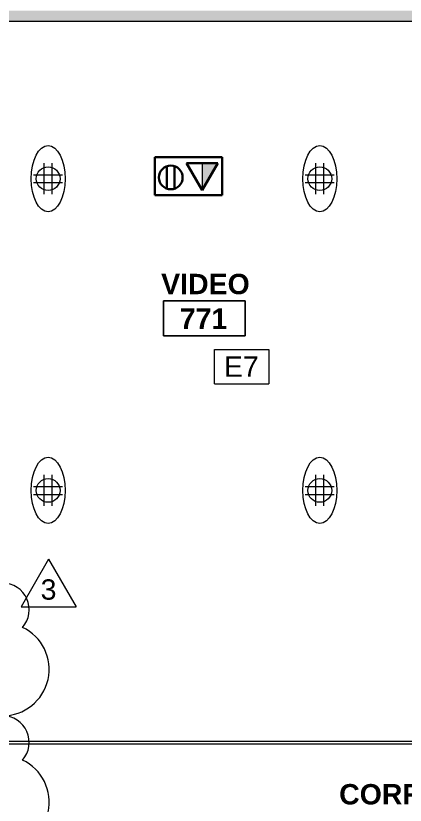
# Model space of a CAD drawing. Header units: inches. Extents: x -2349 to 1043, y -456 to 2193.
# Drawn here: x -1510.3 to -1338.3, y 1151.1 to 1500 of the extents above; entities that cross this region are included whole.
import ezdxf

# ---------------------------------------------------------------- set-up
doc = ezdxf.new("R2010")
doc.units = ezdxf.units.IN
doc.header["$MEASUREMENT"] = 0
for name, color, linetype, lineweight in [('A-ANNO-KEYN', 231, 'Continuous', 9), ('A-ANNO-NOTE', 131, 'Continuous', 30), ('A-AREA-IDEN', 2, 'Continuous', 9), ('A-DETL-THIN', 151, 'Continuous', 9), ('A-GLAZ-CURT', 52, 'Continuous', 13), ('A-WALL', 113, 'Continuous', 13), ('A-WALL-PATT', 111, 'Continuous', 13), ('G-ANNO-REVC', 71, 'Continuous', 9), ('G-ANNO-REVC-IDEN', 71, 'Continuous', 9)]:
    doc.layers.add(name, color=color, linetype=linetype, lineweight=lineweight)
doc.styles.add('Arial', font='arial.ttf', dxfattribs={"height": 9})
doc.styles.add('Swis721 Lt BT_B', font='', dxfattribs={"height": 9})
doc.styles.get('Swis721 Lt BT_B').set_extended_font_data('Swis721 Lt BT', bold=True)

# ---------------------------------------------------------------- blocks, each defined once
blk = doc.blocks.new('System Panel - Glazed-9672103-7TH FLOOR POWER _ SIGNAL')
at = {"layer": 'A-GLAZ-CURT'}
for p, q in [((112.24, 0.5), (-112.24, 0.5)), ((-112.24, 0.5), (-112.24, -0.5)), ((112.24, -0.5), (112.24, 0.5)), ((-112.24, -0.5), (112.24, -0.5))]:
    blk.add_line(p, q, dxfattribs=at)
blk = doc.blocks.new('Room Tag - Room Name and Number-3379422-7TH FLOOR POWER _ SIGNAL')
at = {"layer": 'A-AREA-IDEN'}
for p, q in [((-0.1881, -0.1636), (-0.1881, -0.0018)), ((-0.1881, -0.0018), (0.1869, -0.0018)), ((0.1869, -0.0018), (-0.1881, -0.0018)), ((-0.1881, -0.0018), (-0.1881, -0.1636)), ((0.1869, -0.0018), (0.1869, -0.1636)), ((0.1869, -0.1636), (0.1869, -0.0018)), ((0.1869, -0.1636), (-0.1881, -0.1636)), ((-0.1881, -0.1636), (0.1869, -0.1636))]:
    blk.add_line(p, q, dxfattribs=at)
blk = doc.blocks.new('Keynote Tag - Keynote Number - Boxed-135510-7TH FLOOR POWER _ SIGNAL')
at = {"layer": 'A-ANNO-KEYN'}
for p, q in [((-0.125, -0.0792), (-0.125, 0.0781)), ((-0.125, 0.0781), (0.125, 0.0781)), ((0.125, 0.0781), (0.125, -0.0792)), ((-0.125, -0.0792), (0.125, -0.0792))]:
    blk.add_line(p, q, dxfattribs=at)
blk = doc.blocks.new('Family - ___-9750022-7TH FLOOR POWER _ SIGNAL')
at = {"layer": 'G-ANNO-REVC'}
for centre, radius, start, end in [((-1652.44, 1249.25), 20.3, 0, 154.7912), ((-1594.44, 1249.25), 20.3, 0, 154.7912), ((-1536.44, 1249.25), 20.3, 0, 154.7912), ((-1678.54, 1249.25), 11.6, 48.1897, 180), ((-1620.54, 1249.25), 11.6, 48.1897, 180), ((-1562.54, 1249.25), 11.6, 48.1897, 180), ((-1690.14, 1228.72), 20.53, 90, 244.7912), ((-1516.14, 1237.52), 11.73, 318.1897, 90), ((-1516.14, 1211.13), 20.53, 270, 64.7912), ((-1690.14, 1202.33), 11.73, 138.1897, 270), ((-1690.14, 1170.07), 20.53, 90, 244.7912), ((-1516.14, 1178.87), 11.73, 318.1897, 90), ((-1516.14, 1152.48), 20.53, 270, 64.7912), ((-1690.14, 1143.68), 11.73, 138.1897, 270), ((-1690.14, 1111.43), 20.53, 90, 244.7912), ((-1516.14, 1120.22), 11.73, 318.1897, 90), ((-1516.14, 1093.83), 20.53, 270, 64.7912), ((-1690.14, 1085.04), 11.73, 138.1897, 270), ((-1690.14, 1052.78), 20.53, 90, 244.7912), ((-1516.14, 1061.58), 11.73, 318.1897, 90), ((-1516.14, 1035.19), 20.53, 270, 64.7912), ((-1690.14, 1026.39), 11.73, 138.1897, 270), ((-1690.14, 994.14), 20.53, 90, 244.7912), ((-1516.14, 1002.93), 11.73, 318.1897, 90), ((-1516.14, 976.54), 20.53, 270, 64.7912), ((-1690.14, 967.75), 11.73, 138.1897, 270), ((-1669.84, 956.02), 20.3, 180, 334.7912), ((-1643.74, 956.02), 11.6, 228.1897, 0), ((-1611.84, 956.02), 20.3, 180, 334.7912), ((-1585.74, 956.02), 11.6, 228.1897, 0), ((-1553.84, 956.02), 20.3, 180, 334.7912), ((-1527.74, 956.02), 11.6, 228.1897, 0)]:
    blk.add_arc(centre, radius, start, end, dxfattribs=at)
blk = doc.blocks.new('Revision Tag - Revision Tag-133968-7TH FLOOR POWER _ SIGNAL')
at = {"layer": 'G-ANNO-REVC-IDEN'}
for p, q in [((0, 0.1384), (-0.1263, -0.0804)), ((0, 0.1384), (0.1263, -0.0804)), ((-0.1263, -0.0804), (0.1263, -0.0804))]:
    blk.add_line(p, q, dxfattribs=at)

msp = doc.modelspace()

# ---------------------------------------------------------------- hatches: boundary and pattern name
at = {"layer": 'A-ANNO-NOTE', "lineweight": 9}
msp.add_hatch(color=256, dxfattribs=at).paths.add_polyline_path([(-1427.98, 1422.88), (-1421.05, 1434.88), (-1427.98, 1434.88)], flags=0)
at = {"layer": 'A-WALL-PATT', "lineweight": 9}
msp.add_hatch(color=7, dxfattribs=at).paths.add_polyline_path([(-1267.67, 1497.69), (-1010.17, 1497.69), (-1010.17, 1502.31), (-1678.05, 1502.31), (-1678.05, 1497.69), (-1268.3, 1497.69)], flags=0)

# ---------------------------------------------------------------- linework, layer by layer
at = {"layer": 'A-ANNO-NOTE'}
for p, q in [((-1448.86, 1437.49), (-1419.14, 1437.49)), ((-1448.86, 1420.68), (-1448.86, 1437.49)), ((-1419.14, 1437.49), (-1419.14, 1420.68)), ((-1434.9, 1434.88), (-1421.05, 1434.88)), ((-1427.98, 1422.88), (-1434.9, 1434.88)), ((-1421.05, 1434.88), (-1427.98, 1422.88)), ((-1443.57, 1423.57), (-1443.57, 1433.52)), ((-1440.2, 1423.57), (-1440.2, 1433.52)), ((-1419.14, 1420.68), (-1448.86, 1420.68))]:
    msp.add_line(p, q, dxfattribs=at)
at = {"layer": 'A-ANNO-NOTE', "lineweight": 9}
for p, q in [((-1497.79, 1421.2), (-1497.79, 1434.86)), ((-1494.3, 1421.2), (-1494.3, 1434.86)), ((-1427.98, 1434.88), (-1427.98, 1422.88)), ((-1427.98, 1422.88), (-1421.05, 1434.88)), ((-1421.05, 1434.88), (-1427.98, 1434.88)), ((-1377.79, 1421.2), (-1377.79, 1434.86)), ((-1374.3, 1421.2), (-1374.3, 1434.86)), ((-1497.79, 1283.41), (-1497.79, 1297.07)), ((-1494.3, 1283.41), (-1494.3, 1297.07)), ((-1377.79, 1283.41), (-1377.79, 1297.07)), ((-1374.3, 1283.41), (-1374.3, 1297.07))]:
    msp.add_line(p, q, dxfattribs=at)
for centre in [(-1496.05, 1428), (-1376.05, 1428), (-1496.05, 1290.21), (-1376.05, 1290.21)]:
    msp.add_circle(centre, 5.25, dxfattribs=at)
at = {"layer": 'A-ANNO-NOTE'}
msp.add_circle((-1441.88, 1428.55), 5.25, dxfattribs=at)
at = {"layer": 'A-ANNO-NOTE', "lineweight": 9}
for centre in [(-1496.05, 1428), (-1376.05, 1428), (-1496.05, 1290.21), (-1376.05, 1290.21)]:
    msp.add_ellipse(centre, major_axis=(0, 14.65), ratio=0.512084, dxfattribs=at)
at = {"layer": 'A-DETL-THIN'}
for p, q in [((-1502.52, 1429.77), (-1489.77, 1429.77)), ((-1382.52, 1429.77), (-1369.77, 1429.77)), ((-1502.52, 1426.27), (-1489.77, 1426.27)), ((-1382.52, 1426.27), (-1369.77, 1426.27)), ((-1502.52, 1291.97), (-1489.77, 1291.97)), ((-1382.52, 1291.97), (-1369.77, 1291.97)), ((-1502.52, 1288.47), (-1489.77, 1288.47)), ((-1382.52, 1288.47), (-1369.77, 1288.47))]:
    msp.add_line(p, q, dxfattribs=at)
at = {"layer": 'A-WALL', "color": 8, "lineweight": 20}
msp.add_line((-1592.3, 1497.69), (-1268.3, 1497.69), dxfattribs=at)

# ---------------------------------------------------------------- block references
at = {"layer": 'A-ANNO-KEYN', "xscale": 95.99999999999994, "yscale": 95.99999999999994, "zscale": 95.99999999999994}
msp.add_blockref('Keynote Tag - Keynote Number - Boxed-135510-7TH FLOOR POWER _ SIGNAL', (-1410.49, 1345), dxfattribs=at)
at = {"layer": 'A-AREA-IDEN', "xscale": 95.99999999999994, "yscale": 95.99999999999994, "zscale": 95.99999999999994}
msp.add_blockref('Room Tag - Room Name and Number-3379422-7TH FLOOR POWER _ SIGNAL', (-1427.01, 1374.23), dxfattribs=at)
at = {"layer": 'A-GLAZ-CURT', "lineweight": 9}
msp.add_blockref('System Panel - Glazed-9672103-7TH FLOOR POWER _ SIGNAL', (-1439.71, 1178.75), dxfattribs=at)
at = {"layer": 'G-ANNO-REVC'}
msp.add_blockref('Family - ___-9750022-7TH FLOOR POWER _ SIGNAL', (0, 0), dxfattribs=at)
at = {"layer": 'G-ANNO-REVC-IDEN', "xscale": 95.99999999999994, "yscale": 95.99999999999994, "zscale": 95.99999999999994}
msp.add_blockref('Revision Tag - Revision Tag-133968-7TH FLOOR POWER _ SIGNAL', (-1495.82, 1246.53), dxfattribs=at)

# ---------------------------------------------------------------- texts
at = {"layer": 'A-ANNO-KEYN', "insert": (-1418.4, 1349.45), "char_height": 9, "width": 18.786, "attachment_point": 1, "style": 'Arial'}
msp.add_mtext('E7', dxfattribs=at)
at = {"layer": 'A-AREA-IDEN', "char_height": 9, "attachment_point": 1, "style": 'Swis721 Lt BT_B'}
for s, insert, width in [('VIDEO', (-1446.12, 1385.95), 46.056), ('771', (-1437.9, 1370.63), 25.452), ('CORRIDOR', (-1367.49, 1160.44), 81.204)]:
    msp.add_mtext(s, dxfattribs=dict(at, insert=insert, width=width))
at = {"layer": 'G-ANNO-REVC-IDEN', "insert": (-1499.36, 1250.93), "char_height": 9, "width": 8.484, "attachment_point": 1, "style": 'Arial'}
msp.add_mtext('3', dxfattribs=at)

doc.saveas('drawing.dxf')
